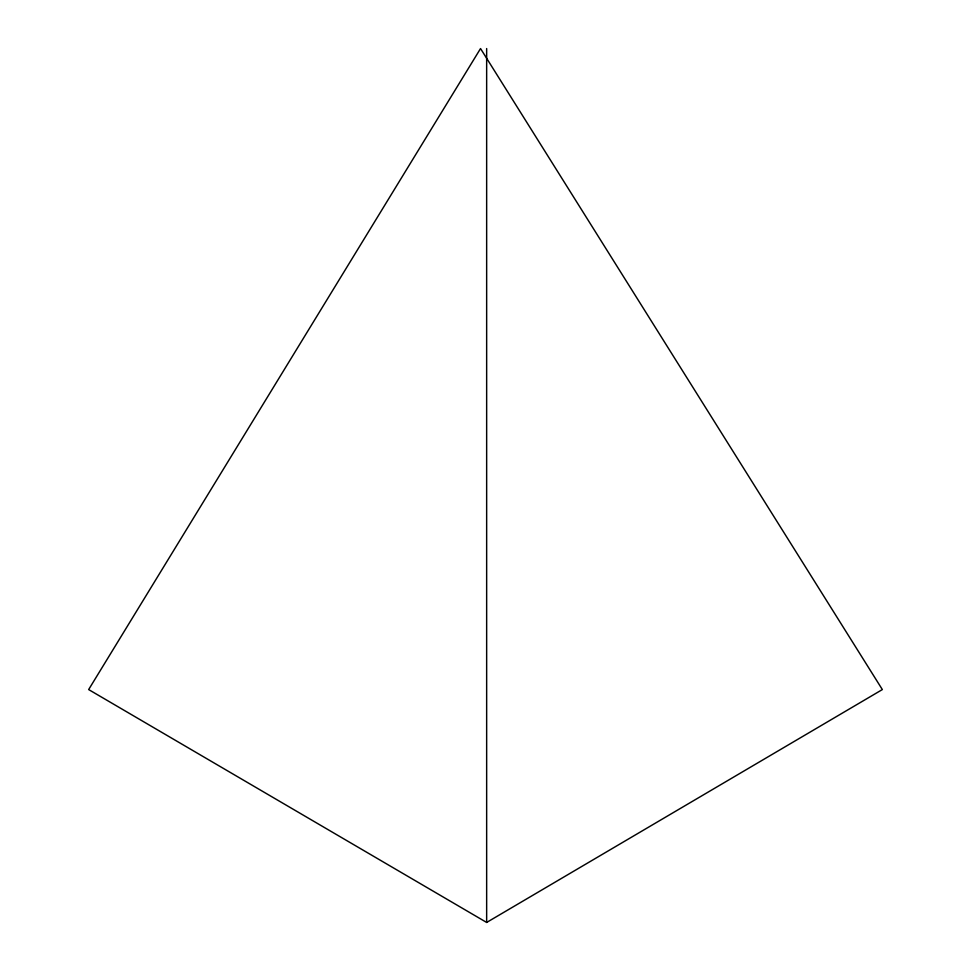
<?xml version="1.0" encoding="UTF-8"?>
<svg xmlns="http://www.w3.org/2000/svg" width="971" height="971" viewBox="0 0 971 971"><rect width="100%" height="100%" fill="white"/><g stroke="black" fill="none" stroke-linecap="round" stroke-linejoin="round"><path stroke-width="1.46" d="M486.653 922.45L882.348 689.568L480.536 48.55L88.652 689.568L486.653 922.45L486.653 48.55"/></g></svg>
